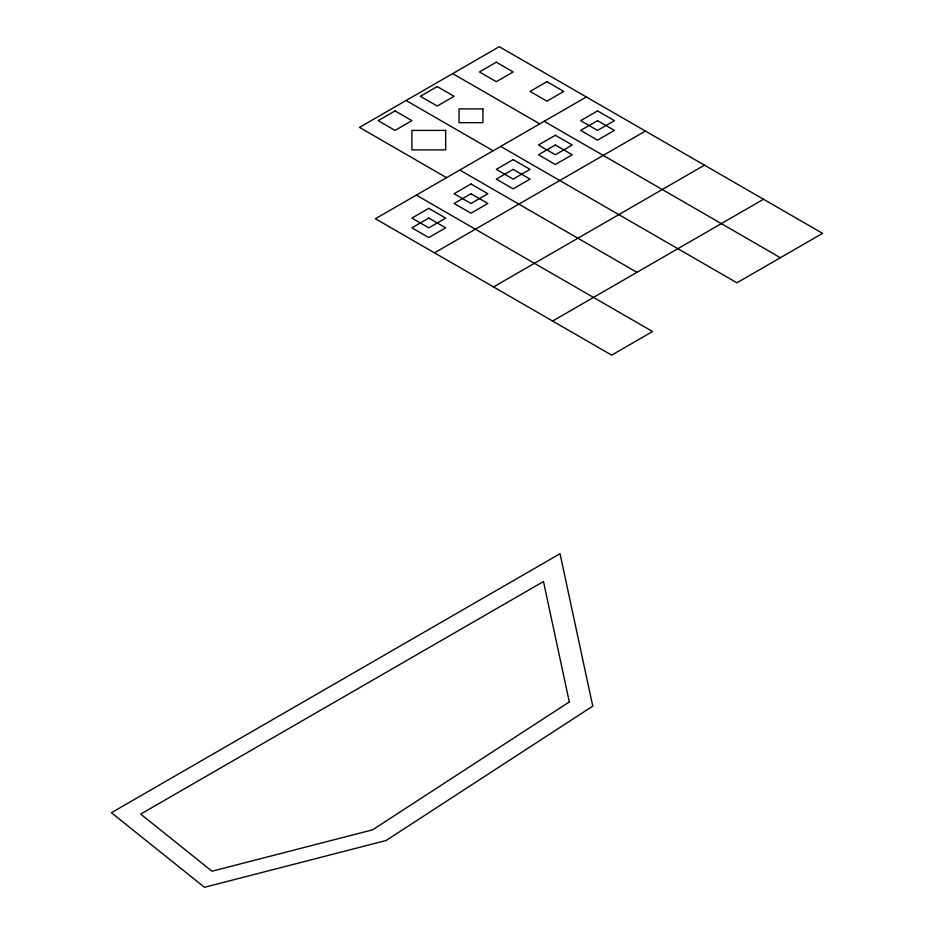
<?xml version="1.0" encoding="UTF-8"?>
<svg xmlns="http://www.w3.org/2000/svg" width="934" height="934" viewBox="0 0 934 934"><rect width="100%" height="100%" fill="white"/><g stroke="black" fill="none" stroke-linecap="round" stroke-linejoin="round"><path stroke-width="1.4" d="M586.342 96.961L375.41 218.743L611.653 355.142L652.562 331.523L416.319 195.124M434.473 252.845L645.406 131.064M493.537 286.936L704.469 165.166M552.589 321.039L763.522 199.257M544.16 121.315L780.404 257.714M452.686 73.599L539.747 123.86M500.694 146.416L736.926 282.804L822.585 233.36L499.281 46.7L359.497 127.398L446.557 177.67M406.092 100.498L493.152 150.771M459.785 170.035L636.965 272.331M569.308 701.936L372.584 829.847L211.983 871.224L140.695 814.086L543.471 581.543L569.308 701.936M592.751 706.139L386.116 840.507L204.476 887.3L111.415 812.72L560.038 553.71L592.751 706.139M395.047 110.924L378.165 120.661L395.047 130.41L411.917 120.661L395.047 110.924M437.229 86.558L420.358 96.307L437.229 106.044L454.099 96.307L437.229 86.558M496.293 62.204L479.422 71.953L496.293 81.69L513.163 71.953L496.293 62.204M546.915 81.69L530.045 91.439L546.915 101.176L563.786 91.439L546.915 81.69M428.788 208.34L411.917 218.089L428.788 227.826L445.67 218.089L428.788 208.34M470.981 183.986L454.099 193.735L470.981 203.472L487.852 193.735L470.981 183.986M513.163 159.632L496.293 169.369L513.163 179.118L530.045 169.369L513.163 159.632M555.356 135.278L538.474 145.015L555.356 154.764L572.227 145.015L555.356 135.278M597.538 110.924L580.668 120.661L597.538 130.41L614.409 120.661L597.538 110.924M428.788 218.089L411.917 227.826L428.788 237.575L445.67 227.826L428.788 218.089M470.981 193.735L454.099 203.472L470.981 213.209L487.852 203.472L470.981 193.735M513.163 169.369L496.293 179.118L513.163 188.855L530.045 179.118L513.163 169.369M555.356 145.015L538.474 154.764L555.356 164.501L572.227 154.764L555.356 145.015M597.538 120.661L580.668 130.41L597.538 140.147L614.409 130.41L597.538 120.661M482.913 108.904L459.049 108.904L459.049 122.681L482.913 122.681L482.913 108.904M445.67 130.41L411.917 130.41L411.917 149.884L445.67 149.884L445.67 130.41"/></g></svg>
